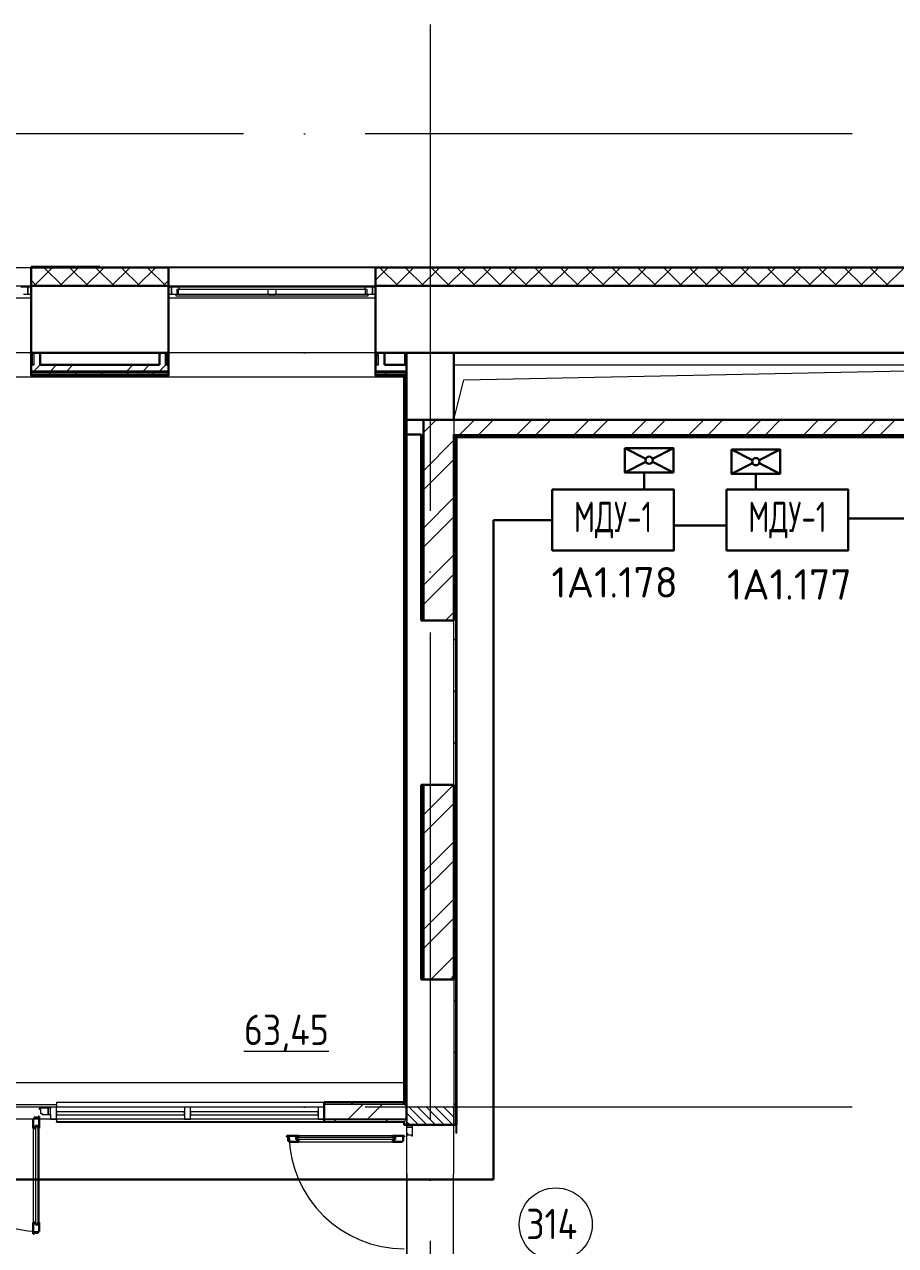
# Model space of a CAD drawing. Header units: millimetres. Extents: x -1073752 to 1436911, y -1379358 to 94781.
# Drawn here: x -999438 to -992279, y -1123526 to -1113488 of the extents above; entities that cross this region are included whole.
import ezdxf
from ezdxf.enums import TextEntityAlignment as Align

# ---------------------------------------------------------------- set-up
doc = ezdxf.new("R2010")
doc.units = ezdxf.units.MM
doc.set_wipeout_variables(frame=1)
for name, pattern in [('ADSK_Линия сетки', [25, 20, -2.5, 0, -2.5]), ('ADSK_Сверху', [450, 300, -150]), ('ADSK_Штриховая_ш2 п1_5', [4.5, 3, -1.5])]:
    doc.linetypes.add(name, pattern=pattern)
for name, color, linetype, lineweight in [('_ Окна', 7, 'Continuous', 9), ('RC-Дымоудаление', 1, 'Continuous', 30), ('Витраж', 7, 'Continuous', 9), ('Двери', 252, 'Continuous', 9), ('лс', 5, 'Continuous', 30), ('Марки помещений', 7, 'Continuous', 20), ('Ограждение', 252, 'Continuous', 9), ('Окна', 7, 'Continuous', 9), ('Оси', 252, 'Continuous', 9), ('Панели витража', 7, 'Continuous', 9), ('Перекрытие', 252, 'Continuous', 18), ('Стены внутренние', 7, 'Continuous', 18), ('Стены наружные', 7, 'Continuous', 18), ('Стены штриховка', 7, 'Continuous', 9)]:
    doc.layers.add(name, color=color, linetype=linetype, lineweight=lineweight)
doc.layers.add('RC-Позиционные_обозначения', color=7, linetype='Continuous')
doc.layers.add('Двери открывание', color=7, linetype='Continuous', lineweight=9, true_color=0xc0c0c0)
doc.layers.add('Линии', color=7, linetype='Continuous', lineweight=9, true_color=0x00a600)
doc.styles.add('GOST Common_2', font='', dxfattribs={"width": 0.9, "height": 250})
doc.styles.add('ISOCPEUR', font='isocpeur.ttf', dxfattribs={"height": 250})
doc.styles.add('RubezhCAD', font='isocpeur.ttf')
doc.styles.get("Standard").update_dxf_attribs({"font": 'arial.ttf'})
doc.styles.get('GOST Common_2').set_extended_font_data('GOST type B')

# ---------------------------------------------------------------- blocks, each defined once
blk = doc.blocks.new('3 этаж')
at = {"color": 251, "lineweight": 18, "true_color": 0x636466}
for p, q in [((305741, -3063), (311746, -3063)), ((305823, -3185), (311746, -3063)), ((305741, -3513), (305823, -3185))]:
    blk.add_line(p, q, dxfattribs=at)
at = {"layer": '_ Окна', "color": 251, "lineweight": 18, "true_color": 0x636466}
for p, q in [((302241, -2423), (302181, -2423)), ((302203, -2481), (302241, -2481)), ((302241, -2481), (302241, -2423)), ((303480, -2423), (303421, -2423)), ((303421, -2423), (303421, -2481)), ((303421, -2481), (303459, -2481)), ((303467, -2481), (303467, -2440)), ((303467, -2440), (303479, -2440)), ((303485, -2440), (303480, -2423)), ((305011, -2423), (305007, -2440)), ((305071, -2423), (305011, -2423)), ((305013, -2440), (305025, -2440)), ((305025, -2440), (305025, -2481)), ((305033, -2481), (305071, -2481)), ((305071, -2481), (305071, -2423))]:
    blk.add_line(p, q, dxfattribs=at)
at = {"layer": '_ Окна', "color": 251, "true_color": 0x636466}
for p, q in [((302266, -2423), (302241, -2423)), ((302241, -2423), (302241, -2481)), ((302241, -2481), (302266, -2481)), ((303421, -2423), (303396, -2423)), ((303396, -2481), (303421, -2481)), ((303421, -2481), (303421, -2423)), ((305096, -2423), (305071, -2423)), ((305071, -2423), (305071, -2481)), ((305071, -2481), (305096, -2481))]:
    blk.add_line(p, q, dxfattribs=at)
at = {"layer": 'Витраж', "color": 251, "lineweight": 18, "true_color": 0x636466, "extrusion": (0, 0, -1)}
for p, q in [((302476, -9163), (302426, -9163)), ((302426, -9163), (302426, -9173)), ((302426, -9223), (302426, -9263)), ((302476, -9263), (302476, -9163)), ((303576, -9163), (303526, -9163)), ((303526, -9163), (303526, -9263)), ((303576, -9263), (303576, -9163)), ((304676, -9163), (304626, -9163)), ((304626, -9163), (304626, -9263)), ((304676, -9263), (304676, -9163)), ((302426, -9263), (302476, -9263)), ((303526, -9263), (303576, -9263)), ((304626, -9263), (304676, -9263))]:
    blk.add_line(p, q, dxfattribs=at)
at = {"layer": 'Витраж', "color": 251, "true_color": 0x636466}
for p, q in [((303526, -9163), (302476, -9163)), ((304626, -9163), (303576, -9163)), ((303526, -9263), (302476, -9263)), ((304626, -9263), (303576, -9263))]:
    blk.add_line(p, q, dxfattribs=at)
at = {"layer": 'Двери', "color": 251, "true_color": 0x636466}
for p, q in [((302406, -9173), (302334, -9173)), ((302334, -9173), (302334, -9181)), ((302334, -9181), (302343, -9181)), ((302343, -9181), (302343, -9215)), ((302343, -9215), (302357, -9215)), ((302357, -9215), (302357, -9223)), ((302357, -9223), (302406, -9223)), ((302426, -9173), (302406, -9173)), ((302406, -9173), (302406, -9223)), ((302406, -9223), (302406, -9173)), ((302406, -9223), (302426, -9223)), ((302426, -9223), (302426, -9173)), ((302304, -9317), (302304, -10129)), ((302325, -9317), (302304, -9317)), ((302325, -10129), (302325, -9317)), ((305401, -9308), (305351, -9308)), ((305351, -9308), (305351, -9328)), ((305351, -9328), (305401, -9328)), ((305401, -9328), (305351, -9328)), ((305351, -9328), (305351, -9377)), ((305401, -9328), (305401, -9308)), ((305401, -9400), (305401, -9328)), ((302284, -9335), (302284, -10111)), ((302334, -10111), (302334, -9335)), ((304445, -9409), (305257, -9409)), ((304445, -9430), (304445, -9409)), ((305257, -9430), (304445, -9430)), ((305239, -9400), (304463, -9400)), ((305257, -9409), (305257, -9430)), ((305351, -9377), (305359, -9377)), ((305359, -9377), (305359, -9391)), ((305359, -9391), (305393, -9391)), ((305393, -9391), (305393, -9400)), ((305393, -9400), (305401, -9400)), ((304463, -9450), (305239, -9450)), ((302304, -10129), (302325, -10129))]:
    blk.add_line(p, q, dxfattribs=at)
at = {"layer": 'Двери', "color": 251, "linetype": 'ADSK_Штриховая_ш2 п1_5', "true_color": 0x636466}
for p, q in [((305351, -9158), (305351, -9308)), ((305741, -9308), (305741, -9158)), ((305351, -9308), (305741, -9308))]:
    blk.add_line(p, q, dxfattribs=at)
at = {"layer": 'Двери', "color": 251, "linetype": 'Continuous', "lineweight": 18, "true_color": 0x636466}
for p, q in [((305449, -9308), (305351, -9211)), ((305519, -9308), (305369, -9158)), ((305590, -9308), (305440, -9158)), ((305661, -9308), (305511, -9158)), ((305731, -9308), (305581, -9158)), ((305741, -9247), (305652, -9158)), ((305741, -9176), (305723, -9158)), ((305378, -9308), (305351, -9281))]:
    blk.add_line(p, q, dxfattribs=at)
at = {"layer": 'Двери', "color": 251, "lineweight": 30, "true_color": 0x636466}
for p, q in [((302292, -9259), (302284, -9259)), ((302284, -9259), (302284, -9335)), ((302292, -9250), (302292, -9259)), ((302326, -9250), (302292, -9250)), ((302304, -9335), (302304, -9317)), ((302304, -9317), (302325, -9317)), ((302325, -9317), (302325, -9335)), ((302334, -9241), (302326, -9241)), ((302326, -9241), (302326, -9250)), ((302334, -9335), (302334, -9241)), ((302284, -9335), (302304, -9335)), ((302325, -9335), (302334, -9335)), ((304463, -9400), (304369, -9400)), ((304369, -9400), (304369, -9408)), ((304369, -9408), (304378, -9408)), ((304378, -9408), (304378, -9442)), ((304445, -9409), (304463, -9409)), ((304445, -9430), (304445, -9409)), ((304463, -9430), (304445, -9430)), ((304463, -9409), (304463, -9400)), ((304463, -9450), (304463, -9430)), ((305333, -9400), (305239, -9400)), ((305239, -9409), (305239, -9400)), ((305257, -9409), (305239, -9409)), ((305239, -9430), (305257, -9430)), ((305239, -9450), (305239, -9430)), ((305257, -9430), (305257, -9409)), ((305324, -9442), (305324, -9408)), ((305324, -9408), (305333, -9408)), ((305333, -9408), (305333, -9400)), ((304378, -9442), (304387, -9442)), ((304387, -9442), (304387, -9450)), ((304387, -9450), (304463, -9450)), ((305239, -9450), (305315, -9450)), ((305315, -9450), (305315, -9442)), ((305315, -9442), (305324, -9442)), ((302284, -10111), (302284, -10205)), ((302284, -10111), (302304, -10111)), ((302304, -10111), (302304, -10129)), ((302304, -10129), (302325, -10129)), ((302325, -10111), (302334, -10111)), ((302325, -10129), (302325, -10111)), ((302334, -10187), (302334, -10111)), ((302284, -10205), (302292, -10205)), ((302292, -10205), (302292, -10196)), ((302292, -10196), (302326, -10196)), ((302326, -10196), (302326, -10187)), ((302326, -10187), (302334, -10187))]:
    blk.add_line(p, q, dxfattribs=at)
at = {"layer": 'Двери открывание', "color": 251, "true_color": 0x636466}
for centre, start, end in [((302352, -9241), 180, 268.9097), ((305333, -9382), 181.0903, 270)]:
    blk.add_arc(centre, 946, start, end, dxfattribs=at)
at = {"layer": 'Линии', "color": 251, "linetype": 'ADSK_Сверху', "ltscale": 200, "true_color": 0x636466}
for p, q in [((305351, -8963), (294531, -8963)), ((305351, -9263), (294531, -9263))]:
    blk.add_line(p, q, dxfattribs=at)
at = {"layer": 'Марки помещений', "color": 251, "true_color": 0x636466}
blk.add_circle((306578, -10127), 300, dxfattribs=at)
at = {"layer": 'Ограждение', "color": 251, "true_color": 0x636466}
for p, q in [((302266, -2513), (300566, -2513)), ((305096, -2513), (303396, -2513)), ((302266, -2963), (300566, -2963)), ((305096, -2963), (303396, -2963)), ((305336, -2963), (305336, -3063)), ((305331, -3163), (300316, -3163)), ((302266, -3163), (300566, -3163)), ((302266, -3148), (302266, -3163)), ((303396, -3163), (303396, -3148)), ((305096, -3163), (303396, -3163)), ((305096, -3148), (305096, -3163)), ((305326, -3163), (305326, -9123)), ((305766, -3658), (305761, -3653)), ((305766, -9378), (305766, -3658)), ((305766, -3658), (311546, -3658)), ((302476, -9288), (302476, -9283)), ((302476, -9288), (305326, -9288)), ((305326, -9288), (305331, -9283)), ((305326, -9288), (305326, -9308)), ((305331, -9308), (305326, -9308)), ((305756, -9308), (305756, -9378)), ((305766, -9378), (305756, -9378))]:
    blk.add_line(p, q, dxfattribs=at)
at = {"layer": 'Окна', "color": 251, "true_color": 0x636466}
for p, q in [((303459, -2481), (304231, -2481)), ((303459, -2498), (303459, -2481)), ((304231, -2498), (303459, -2498)), ((303479, -2440), (304211, -2440)), ((303479, -2481), (303479, -2440)), ((305011, -2423), (303480, -2423)), ((304211, -2440), (304281, -2440)), ((304211, -2440), (304211, -2481)), ((304231, -2481), (304261, -2481)), ((304231, -2481), (304231, -2498)), ((304261, -2498), (304231, -2498)), ((304261, -2481), (305033, -2481)), ((304261, -2498), (304261, -2481)), ((305033, -2498), (304261, -2498)), ((304281, -2440), (305013, -2440)), ((304281, -2481), (304281, -2440)), ((305013, -2440), (305013, -2481)), ((305033, -2481), (305033, -2498))]:
    blk.add_line(p, q, dxfattribs=at)
at = {"layer": 'Оси', "color": 251, "linetype": 'ADSK_Линия сетки', "ltscale": 200, "true_color": 0x636466}
for p, q in [((305546, -263), (305546, -31390)), ((314013, -1163), (237074, -1163)), ((314013, -2963), (237074, -2963)), ((314013, -9163), (237074, -9163))]:
    blk.add_line(p, q, dxfattribs=at)
at = {"layer": 'Панели витража', "color": 251, "lineweight": 18, "true_color": 0x636466}
for p, q in [((303526, -9201), (302476, -9201)), ((302476, -9201), (302476, -9226)), ((302476, -9226), (303526, -9226)), ((303526, -9226), (303526, -9201)), ((304626, -9201), (303576, -9201)), ((303576, -9201), (303576, -9226)), ((303576, -9226), (304626, -9226)), ((304626, -9226), (304626, -9201))]:
    blk.add_line(p, q, dxfattribs=at)
at = {"layer": 'Перекрытие', "color": 251, "true_color": 0x636466}
for p, q in [((305741, -3063), (311746, -3063)), ((305351, -9377), (305351, -10739))]:
    blk.add_line(p, q, dxfattribs=at)
at = {"layer": 'Стены внутренние', "color": 251, "true_color": 0x636466}
for p, q in [((300566, -2261), (302266, -2261)), ((303396, -2261), (305096, -2261)), ((300566, -2413), (302266, -2413)), ((303396, -2413), (305096, -2413)), ((305741, -6513), (305741, -5163)), ((305351, -9278), (305351, -9308)), ((305741, -9713), (305741, -9308)), ((305356, -9713), (305351, -9713)), ((305741, -9713), (305736, -9713))]:
    blk.add_line(p, q, dxfattribs=at)
at = {"layer": 'Стены внутренние', "color": 251, "lineweight": 30, "true_color": 0x636466}
for p, q in [((302266, -2261), (302266, -2963)), ((303396, -2261), (302831, -2261)), ((303396, -2963), (303396, -2261)), ((305096, -2261), (305096, -2963)), ((312448, -2261), (305096, -2261)), ((303396, -2413), (302266, -2413)), ((312296, -2413), (305096, -2413)), ((302341, -2963), (303321, -2963)), ((305171, -2963), (311746, -2963)), ((305351, -2963), (305351, -3063)), ((305741, -3513), (305741, -2963)), ((305351, -3513), (305491, -3513)), ((305471, -3633), (305351, -3633)), ((305471, -5163), (305471, -3633)), ((305741, -5163), (305471, -5163)), ((305471, -6513), (305741, -6513)), ((305471, -8113), (305471, -6513)), ((305741, -8113), (305471, -8113)), ((305351, -9308), (305741, -9308))]:
    blk.add_line(p, q, dxfattribs=at)
at = {"layer": 'Стены внутренние', "color": 251, "linetype": 'Continuous', "lineweight": 9, "true_color": 0x636466}
for p, q in [((302291, -2413), (302441, -2263)), ((302373, -2261), (302371, -2263)), ((302524, -2413), (302374, -2263)), ((302456, -2263), (302455, -2261)), ((302503, -2413), (302653, -2263)), ((302736, -2413), (302586, -2263)), ((302715, -2413), (302865, -2263)), ((302948, -2413), (302798, -2263)), ((302927, -2413), (303077, -2263)), ((303160, -2413), (303010, -2263)), ((303042, -2263), (303041, -2261)), ((303139, -2413), (303289, -2263)), ((303373, -2413), (303223, -2263)), ((303394, -2299), (303396, -2299)), ((305096, -2366), (305198, -2263)), ((305282, -2413), (305132, -2263)), ((305188, -2261), (305187, -2263)), ((305260, -2413), (305410, -2263)), ((305494, -2413), (305344, -2263)), ((305423, -2261), (305422, -2263)), ((305472, -2413), (305622, -2263)), ((305706, -2413), (305556, -2263)), ((305685, -2413), (305835, -2263)), ((305918, -2413), (305768, -2263)), ((305858, -2263), (305857, -2261)), ((305897, -2413), (306047, -2263)), ((306130, -2413), (305980, -2263)), ((306109, -2413), (306259, -2263)), ((306342, -2413), (306192, -2263)), ((306321, -2413), (306471, -2263)), ((306555, -2413), (306405, -2263)), ((306533, -2413), (306683, -2263)), ((306767, -2413), (306617, -2263)), ((306745, -2413), (306895, -2263)), ((306979, -2413), (306829, -2263)), ((306831, -2261), (306830, -2263)), ((306914, -2263), (306913, -2261)), ((306957, -2413), (307107, -2263)), ((307191, -2413), (307041, -2263)), ((307170, -2413), (307320, -2263)), ((307403, -2413), (307253, -2263)), ((307382, -2413), (307532, -2263)), ((307615, -2413), (307465, -2263)), ((307594, -2413), (307744, -2263)), ((307827, -2413), (307677, -2263)), ((307735, -2263), (307734, -2261)), ((307806, -2413), (307956, -2263)), ((308039, -2413), (307889, -2263)), ((308018, -2413), (308168, -2263)), ((308252, -2413), (308102, -2263)), ((308230, -2413), (308380, -2263)), ((308238, -2261), (308237, -2263)), ((308464, -2413), (308314, -2263)), ((308322, -2263), (308320, -2261)), ((308442, -2413), (308592, -2263)), ((308676, -2413), (308526, -2263)), ((308654, -2413), (308804, -2263)), ((308888, -2413), (308738, -2263)), ((308867, -2413), (309017, -2263)), ((309100, -2413), (308950, -2263)), ((309079, -2413), (309229, -2263)), ((309312, -2413), (309162, -2263)), ((309291, -2413), (309441, -2263)), ((302312, -2413), (302266, -2367)), ((303351, -2413), (303396, -2369))]:
    blk.add_line(p, q, dxfattribs=at)
at = {"layer": 'Стены наружные', "color": 251, "lineweight": 30, "true_color": 0x636466}
for p, q in [((302831, -2256), (302266, -2256)), ((302266, -2256), (302266, -2261)), ((302266, -2261), (302831, -2261)), ((302831, -2261), (302831, -2256)), ((302266, -2963), (302266, -3148)), ((302341, -2963), (302266, -2963)), ((302341, -3063), (302341, -2963)), ((303321, -2963), (303321, -3063)), ((303396, -2963), (303321, -2963)), ((303396, -3148), (303396, -2963)), ((305096, -2963), (305096, -3148)), ((305171, -2963), (305096, -2963)), ((305171, -3063), (305171, -2963)), ((303321, -3063), (302341, -3063)), ((305351, -3063), (305171, -3063)), ((305351, -9278), (305351, -3063)), ((302266, -3148), (303396, -3148)), ((305096, -3148), (305331, -3148)), ((305331, -3143), (305336, -3143)), ((305331, -3148), (305331, -9123)), ((305336, -3143), (305336, -9128)), ((305491, -3513), (305491, -5163)), ((311731, -3513), (305491, -3513)), ((305741, -5163), (305741, -3633)), ((305756, -3653), (305756, -3648)), ((311566, -3648), (305756, -3648)), ((305761, -3653), (311561, -3653)), ((305761, -9308), (305761, -3653)), ((305491, -6513), (305491, -8113)), ((305741, -8113), (305741, -6513)), ((304676, -9123), (304676, -9283)), ((305331, -9123), (304676, -9123)), ((305336, -9128), (305331, -9128)), ((305351, -9143), (305336, -9143)), ((304676, -9283), (305331, -9283)), ((305331, -9278), (305336, -9278)), ((305331, -9283), (305331, -9308)), ((305331, -9308), (305351, -9308)), ((305741, -9308), (305761, -9308))]:
    blk.add_line(p, q, dxfattribs=at)
at = {"layer": 'Стены наружные', "color": 251, "linetype": 'Continuous', "lineweight": 9, "true_color": 0x636466}
for p, q in [((302375, -2257), (302373, -2261)), ((302455, -2261), (302452, -2256)), ((303321, -2981), (303338, -2963)), ((303383, -3018), (303396, -3005)), ((305096, -3002), (305108, -2990)), ((305108, -2990), (305121, -2977)), ((302277, -3063), (302278, -3062)), ((302278, -3062), (302291, -3050)), ((302290, -3113), (302340, -3063)), ((302340, -3063), (302341, -3063)), ((302425, -3113), (302475, -3063)), ((302560, -3113), (302610, -3063)), ((303053, -3113), (303103, -3063)), ((303188, -3113), (303238, -3063)), ((303323, -3113), (303373, -3063)), ((303371, -3030), (303383, -3018)), ((305343, -3113), (305351, -3106)), ((302266, -3145), (302268, -3143)), ((302333, -3148), (302338, -3143)), ((302404, -3148), (302409, -3143)), ((302409, -3143), (302414, -3138)), ((302414, -3138), (302427, -3126)), ((302427, -3126), (302439, -3113)), ((302475, -3148), (302480, -3143)), ((302545, -3148), (302550, -3143)), ((302616, -3148), (302621, -3143)), ((302626, -3138), (302639, -3126)), ((302639, -3126), (302651, -3113)), ((302687, -3148), (302692, -3143)), ((302758, -3148), (302763, -3143)), ((302828, -3148), (302833, -3143)), ((302833, -3143), (302838, -3138)), ((302838, -3138), (302851, -3126)), ((302851, -3126), (302863, -3113)), ((302899, -3148), (302904, -3143)), ((302970, -3148), (302975, -3143)), ((303040, -3148), (303045, -3143)), ((303050, -3138), (303063, -3126)), ((303063, -3126), (303075, -3113)), ((303111, -3148), (303116, -3143)), ((303182, -3148), (303187, -3143)), ((303253, -3148), (303258, -3143)), ((303258, -3143), (303263, -3138)), ((303263, -3138), (303275, -3126)), ((303275, -3126), (303288, -3113)), ((303323, -3148), (303328, -3143)), ((303394, -3148), (303396, -3147)), ((305096, -3144), (305096, -3143)), ((305162, -3148), (305167, -3143)), ((305172, -3138), (305184, -3126)), ((305184, -3126), (305197, -3113)), ((305232, -3148), (305237, -3143)), ((305303, -3148), (305308, -3143)), ((305331, -3192), (305336, -3187)), ((305336, -3187), (305351, -3172)), ((305331, -3262), (305336, -3257)), ((305331, -3333), (305336, -3328)), ((305331, -3404), (305336, -3399)), ((305331, -3474), (305336, -3469)), ((305331, -3545), (305336, -3540)), ((305331, -3616), (305336, -3611)), ((305336, -3611), (305351, -3596)), ((305491, -3617), (305595, -3513)), ((305789, -3633), (305909, -3513)), ((305946, -3633), (306066, -3513)), ((306260, -3633), (306380, -3513)), ((306417, -3633), (306537, -3513)), ((306732, -3633), (306852, -3513)), ((306889, -3633), (307009, -3513)), ((307203, -3633), (307323, -3513)), ((307360, -3633), (307480, -3513)), ((307675, -3633), (307795, -3513)), ((307832, -3633), (307952, -3513)), ((308146, -3633), (308266, -3513)), ((308303, -3633), (308423, -3513)), ((308618, -3633), (308738, -3513)), ((308775, -3633), (308895, -3513)), ((309089, -3633), (309209, -3513)), ((309246, -3633), (309366, -3513)), ((305331, -3687), (305336, -3682)), ((305491, -3932), (305741, -3682)), ((305756, -3686), (305761, -3681)), ((305788, -3653), (305793, -3648)), ((305859, -3653), (305864, -3648)), ((305930, -3653), (305935, -3648)), ((306000, -3653), (306005, -3648)), ((306071, -3653), (306076, -3648)), ((306142, -3653), (306147, -3648)), ((306212, -3653), (306217, -3648)), ((306282, -3648), (306282, -3633)), ((306283, -3653), (306288, -3648)), ((306354, -3653), (306359, -3648)), ((306425, -3653), (306430, -3648)), ((306495, -3653), (306500, -3648)), ((306566, -3653), (306571, -3648)), ((306637, -3653), (306642, -3648)), ((306707, -3653), (306712, -3648)), ((306778, -3653), (306783, -3648)), ((306849, -3653), (306854, -3648)), ((306882, -3648), (306882, -3633)), ((306919, -3653), (306924, -3648)), ((306990, -3653), (306995, -3648)), ((307061, -3653), (307066, -3648)), ((307132, -3653), (307137, -3648)), ((307202, -3653), (307207, -3648)), ((307273, -3653), (307278, -3648)), ((307344, -3653), (307349, -3648)), ((307414, -3653), (307419, -3648)), ((307482, -3648), (307482, -3633)), ((307485, -3653), (307490, -3648)), ((307556, -3653), (307561, -3648)), ((307627, -3653), (307632, -3648)), ((307697, -3653), (307702, -3648)), ((307768, -3653), (307773, -3648)), ((307839, -3653), (307844, -3648)), ((307909, -3653), (307914, -3648)), ((307980, -3653), (307985, -3648)), ((308051, -3653), (308056, -3648)), ((308082, -3648), (308082, -3633)), ((308122, -3653), (308127, -3648)), ((308192, -3653), (308197, -3648)), ((308263, -3653), (308268, -3648)), ((308334, -3653), (308339, -3648)), ((308404, -3653), (308409, -3648)), ((308475, -3653), (308480, -3648)), ((308546, -3653), (308551, -3648)), ((308617, -3653), (308622, -3648)), ((308682, -3648), (308682, -3633)), ((308687, -3653), (308692, -3648)), ((308758, -3653), (308763, -3648)), ((308829, -3653), (308834, -3648)), ((308899, -3653), (308904, -3648)), ((308970, -3653), (308975, -3648)), ((309041, -3653), (309046, -3648)), ((309112, -3653), (309117, -3648)), ((309182, -3653), (309187, -3648)), ((309253, -3653), (309258, -3648)), ((309282, -3648), (309282, -3633)), ((309324, -3653), (309329, -3648)), ((305331, -3757), (305336, -3752)), ((305756, -3757), (305761, -3752)), ((305331, -3828), (305336, -3823)), ((305331, -3899), (305336, -3894)), ((305491, -4089), (305741, -3839)), ((305756, -3827), (305761, -3822)), ((305756, -3898), (305761, -3893)), ((305331, -3969), (305336, -3964)), ((305756, -3969), (305761, -3964)), ((305331, -4040), (305336, -4035)), ((305331, -4111), (305336, -4106)), ((305336, -4035), (305351, -4020)), ((305741, -4054), (305756, -4039)), ((305756, -4039), (305761, -4034)), ((305756, -4110), (305761, -4105)), ((305331, -4182), (305336, -4177)), ((305491, -4403), (305741, -4153)), ((305756, -4181), (305761, -4176)), ((305331, -4252), (305336, -4247)), ((305491, -4560), (305741, -4310)), ((305756, -4251), (305761, -4246)), ((305331, -4323), (305336, -4318)), ((305331, -4394), (305336, -4389)), ((305756, -4322), (305761, -4317)), ((305756, -4393), (305761, -4388)), ((305331, -4464), (305336, -4459)), ((305336, -4459), (305351, -4444)), ((305741, -4479), (305756, -4464)), ((305756, -4464), (305761, -4459)), ((305331, -4535), (305336, -4530)), ((305331, -4606), (305336, -4601)), ((305756, -4534), (305761, -4529)), ((305756, -4605), (305761, -4600)), ((305331, -4676), (305336, -4671)), ((305491, -4874), (305741, -4624)), ((305756, -4676), (305761, -4671)), ((305331, -4747), (305336, -4742)), ((305331, -4818), (305336, -4813)), ((305491, -5032), (305741, -4782)), ((305756, -4746), (305761, -4741)), ((305756, -4817), (305761, -4812)), ((305331, -4889), (305336, -4884)), ((305336, -4884), (305351, -4869)), ((305741, -4903), (305756, -4888)), ((305756, -4888), (305761, -4883)), ((305331, -4959), (305336, -4954)), ((305756, -4959), (305761, -4954)), ((305331, -5030), (305336, -5025)), ((305331, -5101), (305336, -5096)), ((305673, -5163), (305741, -5096)), ((305756, -5029), (305761, -5024)), ((305756, -5100), (305761, -5095)), ((305331, -5171), (305336, -5166)), ((305756, -5171), (305761, -5166)), ((305331, -5242), (305336, -5237)), ((305331, -5313), (305336, -5308)), ((305336, -5308), (305351, -5293)), ((305741, -5327), (305756, -5312)), ((305756, -5241), (305761, -5236)), ((305756, -5312), (305761, -5307)), ((305331, -5384), (305336, -5379)), ((305756, -5383), (305761, -5378)), ((305331, -5454), (305336, -5449)), ((305331, -5525), (305336, -5520)), ((305756, -5454), (305761, -5449)), ((305756, -5524), (305761, -5519)), ((305331, -5596), (305336, -5591)), ((305756, -5595), (305761, -5590)), ((305331, -5666), (305336, -5661)), ((305336, -5732), (305351, -5717)), ((305756, -5666), (305761, -5661)), ((305331, -5737), (305336, -5732)), ((305331, -5808), (305336, -5803)), ((305741, -5751), (305756, -5736)), ((305756, -5736), (305761, -5731)), ((305756, -5807), (305761, -5802)), ((305331, -5879), (305336, -5874)), ((305756, -5878), (305761, -5873)), ((305331, -5949), (305336, -5944)), ((305331, -6020), (305336, -6015)), ((305756, -5949), (305761, -5944)), ((305756, -6019), (305761, -6014)), ((305331, -6091), (305336, -6086)), ((305756, -6090), (305761, -6085)), ((305331, -6161), (305336, -6156)), ((305336, -6156), (305351, -6141)), ((305741, -6176), (305756, -6161)), ((305756, -6161), (305761, -6156)), ((305331, -6232), (305336, -6227)), ((305331, -6303), (305336, -6298)), ((305756, -6231), (305761, -6226)), ((305756, -6302), (305761, -6297)), ((305331, -6374), (305336, -6369)), ((305756, -6373), (305761, -6368)), ((305331, -6444), (305336, -6439)), ((305331, -6515), (305336, -6510)), ((305491, -6760), (305738, -6513)), ((305756, -6444), (305761, -6439)), ((305756, -6514), (305761, -6509)), ((305331, -6586), (305336, -6581)), ((305336, -6581), (305351, -6566)), ((305741, -6600), (305756, -6585)), ((305756, -6585), (305761, -6580)), ((305331, -6656), (305336, -6651)), ((305331, -6727), (305336, -6722)), ((305491, -6917), (305741, -6667)), ((305756, -6656), (305761, -6651)), ((305756, -6726), (305761, -6721)), ((305331, -6798), (305336, -6793)), ((305756, -6797), (305761, -6792)), ((305331, -6869), (305336, -6864)), ((305756, -6868), (305761, -6863)), ((305331, -6939), (305336, -6934)), ((305331, -7010), (305336, -7005)), ((305336, -7005), (305351, -6990)), ((305491, -7232), (305741, -6982)), ((305741, -7024), (305756, -7009)), ((305756, -6938), (305761, -6933)), ((305756, -7009), (305761, -7004)), ((305331, -7081), (305336, -7076)), ((305756, -7080), (305761, -7075)), ((305331, -7151), (305336, -7146)), ((305331, -7222), (305336, -7217)), ((305491, -7389), (305741, -7139)), ((305756, -7151), (305761, -7146)), ((305756, -7221), (305761, -7216)), ((305331, -7293), (305336, -7288)), ((305756, -7292), (305761, -7287)), ((305331, -7363), (305336, -7358)), ((305336, -7429), (305351, -7414)), ((305756, -7363), (305761, -7358)), ((305331, -7434), (305336, -7429)), ((305331, -7505), (305336, -7500)), ((305491, -7703), (305741, -7453)), ((305741, -7448), (305756, -7433)), ((305756, -7433), (305761, -7428)), ((305756, -7504), (305761, -7499)), ((305331, -7576), (305336, -7571)), ((305491, -7860), (305741, -7610)), ((305756, -7575), (305761, -7570)), ((305331, -7646), (305336, -7641)), ((305331, -7717), (305336, -7712)), ((305756, -7646), (305761, -7641)), ((305756, -7716), (305761, -7711)), ((305331, -7788), (305336, -7783)), ((305756, -7787), (305761, -7782)), ((305331, -7858), (305336, -7853)), ((305331, -7929), (305336, -7924)), ((305336, -7853), (305351, -7838)), ((305552, -8113), (305741, -7925)), ((305741, -7873), (305756, -7858)), ((305756, -7858), (305761, -7853)), ((305756, -7928), (305761, -7923)), ((305331, -8000), (305336, -7995)), ((305756, -7999), (305761, -7994)), ((305331, -8071), (305336, -8066)), ((305709, -8113), (305741, -8082)), ((305756, -8070), (305761, -8065)), ((305331, -8141), (305336, -8136)), ((305331, -8212), (305336, -8207)), ((305756, -8141), (305761, -8136)), ((305756, -8211), (305761, -8206)), ((305331, -8283), (305336, -8278)), ((305336, -8278), (305351, -8263)), ((305741, -8297), (305756, -8282)), ((305756, -8282), (305761, -8277)), ((305331, -8353), (305336, -8348)), ((305331, -8424), (305336, -8419)), ((305756, -8353), (305761, -8348)), ((305756, -8423), (305761, -8418)), ((305331, -8495), (305336, -8490)), ((305756, -8494), (305761, -8489)), ((305331, -8566), (305336, -8561)), ((305331, -8636), (305336, -8631)), ((305756, -8565), (305761, -8560)), ((305756, -8636), (305761, -8631)), ((305331, -8707), (305336, -8702)), ((305336, -8702), (305351, -8687)), ((305741, -8721), (305756, -8706)), ((305756, -8706), (305761, -8701)), ((305331, -8778), (305336, -8773)), ((305756, -8777), (305761, -8772)), ((305331, -8848), (305336, -8843)), ((305331, -8919), (305336, -8914)), ((305756, -8848), (305761, -8843)), ((305756, -8918), (305761, -8913)), ((305331, -8990), (305336, -8985)), ((305756, -8989), (305761, -8984)), ((304697, -9128), (304702, -9123)), ((304768, -9128), (304773, -9123)), ((304839, -9128), (304844, -9123)), ((304894, -9143), (304909, -9128)), ((304909, -9128), (304914, -9123)), ((304980, -9128), (304985, -9123)), ((305051, -9128), (305056, -9123)), ((305121, -9128), (305126, -9123)), ((305192, -9128), (305197, -9123)), ((305263, -9128), (305268, -9123)), ((305319, -9143), (305334, -9128)), ((305331, -9061), (305336, -9056)), ((305334, -9128), (305336, -9126)), ((305336, -9126), (305351, -9111)), ((305741, -9146), (305756, -9131)), ((305756, -9060), (305761, -9055)), ((305756, -9131), (305761, -9126)), ((304676, -9147), (304679, -9143)), ((304873, -9263), (304993, -9143)), ((305031, -9263), (305151, -9143)), ((305756, -9201), (305761, -9196)), ((304684, -9283), (304689, -9278)), ((304754, -9283), (304759, -9278)), ((304759, -9278), (304774, -9263)), ((304825, -9283), (304830, -9278)), ((304896, -9283), (304901, -9278)), ((304966, -9283), (304971, -9278)), ((305037, -9283), (305042, -9278)), ((305108, -9283), (305113, -9278)), ((305179, -9283), (305184, -9278)), ((305184, -9278), (305199, -9263)), ((305249, -9283), (305254, -9278)), ((305320, -9283), (305325, -9278)), ((305345, -9263), (305351, -9258)), ((305756, -9272), (305761, -9267))]:
    blk.add_line(p, q, dxfattribs=at)
at = {"layer": 'Стены наружные', "color": 251, "true_color": 0x636466}
for p, q in [((302831, -2256), (305661, -2256)), ((305661, -2261), (305661, -2256)), ((305343, -2978), (305336, -2978)), ((305343, -2963), (305343, -2978)), ((305741, -8113), (305741, -9308)), ((302476, -9123), (302476, -9163)), ((302476, -9123), (304676, -9123)), ((300876, -9143), (302476, -9143)), ((302284, -9263), (301068, -9263)), ((302426, -9263), (302334, -9263)), ((302476, -9263), (302476, -9283)), ((304676, -9283), (302476, -9283)), ((305356, -10739), (305356, -9713)), ((305736, -9713), (305736, -10808))]:
    blk.add_line(p, q, dxfattribs=at)
at = {"layer": 'Стены штриховка', "color": 251, "true_color": 0x636466}
for p, q in [((303394, -2263), (302268, -2263)), ((302268, -2263), (302268, -2337)), ((303394, -2337), (303394, -2263)), ((312448, -2263), (305098, -2263)), ((305098, -2263), (305098, -2337)), ((302266, -2337), (302268, -2337)), ((303394, -2337), (303396, -2337)), ((305096, -2337), (305098, -2337)), ((302278, -3063), (302278, -2963)), ((302291, -3063), (302291, -2963)), ((303371, -3063), (303371, -2963)), ((303383, -3063), (303383, -2963)), ((305108, -3063), (305108, -2963)), ((305121, -3063), (305121, -2963)), ((302266, -3063), (302291, -3063)), ((303371, -3063), (303396, -3063)), ((305096, -3063), (305121, -3063)), ((303396, -3113), (302266, -3113)), ((303396, -3126), (302266, -3126)), ((303396, -3138), (302266, -3138)), ((302266, -3143), (303396, -3143)), ((305351, -3113), (305096, -3113)), ((305351, -3126), (305096, -3126)), ((305351, -3138), (305096, -3138)), ((305096, -3143), (305331, -3143)), ((305741, -3513), (305741, -3633)), ((305741, -3633), (311566, -3633)), ((305756, -3648), (305741, -3648)), ((305756, -9308), (305756, -3653)), ((305331, -9128), (304676, -9128)), ((305336, -9143), (304676, -9143)), ((304676, -9263), (305351, -9263)), ((304676, -9278), (305331, -9278)), ((305336, -9278), (305336, -9308))]:
    blk.add_line(p, q, dxfattribs=at)
at = {"layer": 'Марки помещений', "color": 251, "true_color": 0x636466, "style": 'GOST Common_2', "width": 0.9}
for s, p in [('%%U63,45', (304016, -8653)), ('314', (306335, -10249))]:
    blk.add_text(s, height=250, dxfattribs=at).set_placement(p)
blk = doc.blocks.new('RC-UGO-MDU-01')
at = {"layer": 'RC-Дымоудаление'}
blk.add_point((0, 0), dxfattribs=at)
blk.add_attdef('PSTN', text='', height=2.5, dxfattribs=at).set_placement((5.82, 2.37), align=Align.BOTTOM_CENTER)
blk.add_wipeout([(5, 2.5), (5, -2.5), (-5, -2.5), (-5, 2.5)]).dxf.layer = 'RC-Дымоудаление'
blk.add_wipeout([(-5, -2.5), (-5, 2.5), (5, 2.5), (5, -2.5)]).dxf.layer = 'RC-Дымоудаление'
blk.add_lwpolyline([(-5, 2.5), (5, 2.5), (5, -2.5), (-5, -2.5), (-5, 2.5)], close=True, dxfattribs=at)
at = {"layer": 'RC-Дымоудаление', "ltscale": 100, "style": 'ISOCPEUR', "width": 0.7}
blk.add_text('МДУ-1', height=2.5, dxfattribs=at).set_placement((0, 0), align=Align.MIDDLE)
blk = doc.blocks.new('A$C122646C6')
at = {"color": 1, "lineweight": 30}
for points in [[(0, 200), (400, 200), (400, 0), (0, 0), (0, 200)], [(0, 200), (173, 113)], [(400, 200), (227, 113)], [(173, 87), (0, 0)], [(227, 87), (400, 0)]]:
    blk.add_lwpolyline(points, dxfattribs=at)
blk.add_circle((200, 100), 30, dxfattribs=at)

msp = doc.modelspace()

# ---------------------------------------------------------------- linework, layer by layer
at = {"layer": 'лс', "color": 11}
for p, q in [((-994346.2, -1117170.5), (-994346.2, -1117312.2)), ((-993427.7, -1117181.9), (-993427.7, -1117312.2))]:
    msp.add_line(p, q, dxfattribs=at)
at = {"layer": 'лс', "color": 5}
for p, q in [((-995100.6, -1117562), (-995584, -1117562)), ((-995584, -1117562), (-995584, -1122981.6)), ((-993667.8, -1117606.9), (-994101.1, -1117606.9)), ((-991826.4, -1117548.1), (-992668.2, -1117548.1)), ((-1008892.8, -1122981.6), (-995584, -1122981.6))]:
    msp.add_line(p, q, dxfattribs=at)

# ---------------------------------------------------------------- block references
for name, p in [('3 этаж', (-1301649.5, -1113224.3)), ('A$C122646C6', (-994504.3, -1117170.5)), ('A$C122646C6', (-993627.7, -1117181.9))]:
    msp.add_blockref(name, p)

# ---------------------------------------------------------------- next in the draw order: block references
at = {"layer": 'RC-Дымоудаление', "color": 4, "linetype": 'Continuous', "lineweight": 40, "ltscale": 15}
ref = msp.add_blockref('RC-UGO-MDU-01', (-994600.8, -1117562), dxfattribs=dict(at, xscale=100, yscale=100, zscale=100))
ref.add_attrib('PSTN', '1А1.178', dxfattribs={"layer": 'RC-Позиционные_обозначения', "height": 250, "style": 'RubezhCAD'}).set_placement((-994588, -1118274), align=Align.BOTTOM_CENTER)
ref = msp.add_blockref('RC-UGO-MDU-01', (-993168, -1117562), dxfattribs=dict(at, xscale=100, yscale=100, zscale=100))
ref.add_attrib('PSTN', '1А1.177', dxfattribs={"layer": 'RC-Позиционные_обозначения', "height": 250, "style": 'RubezhCAD'}).set_placement((-993152.2, -1118291.1), align=Align.BOTTOM_CENTER)

doc.saveas('drawing.dxf')
